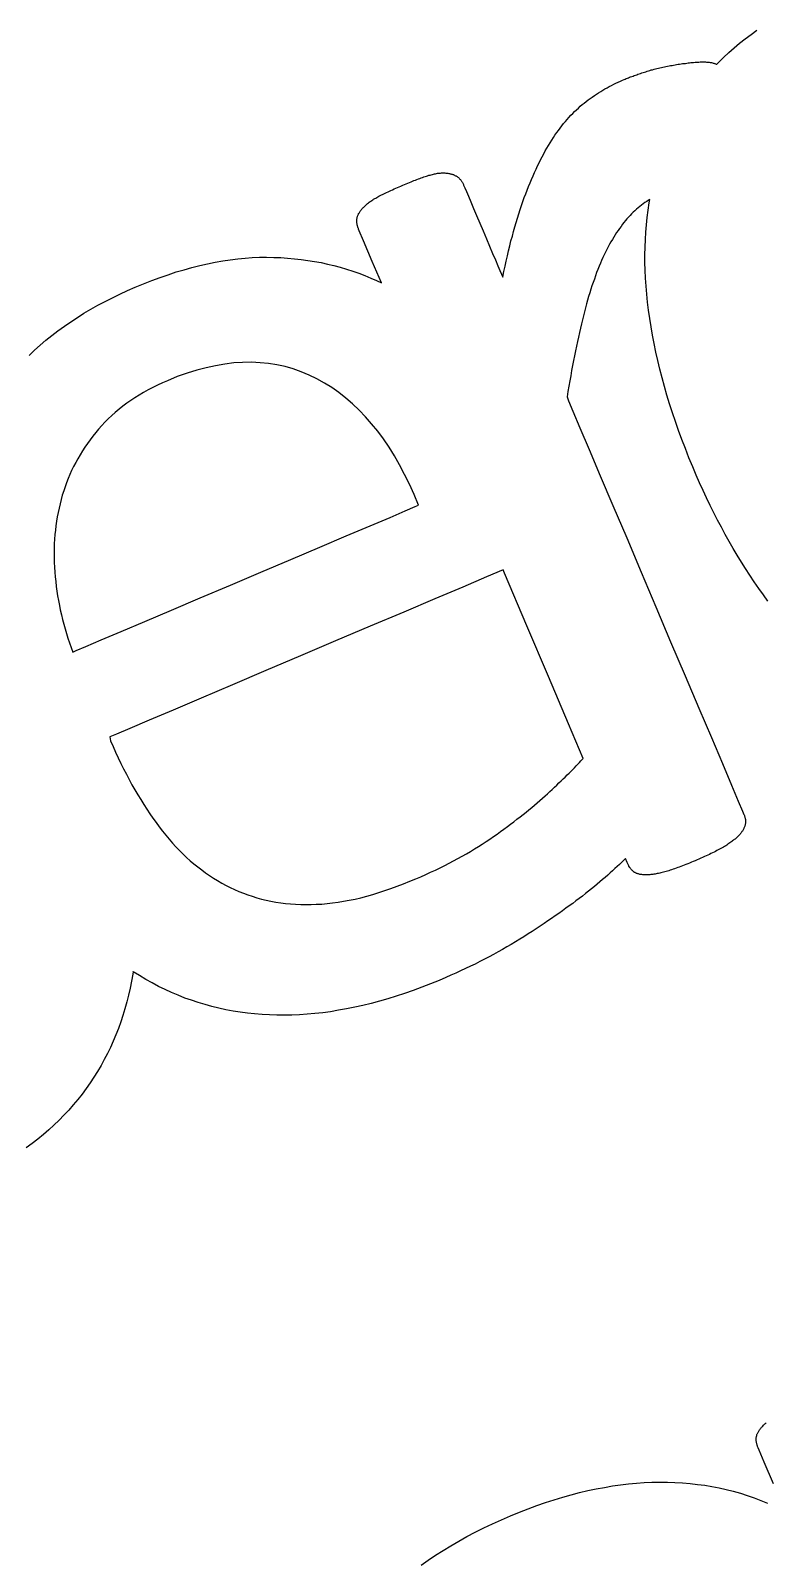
# Model space of a CAD drawing. Header units: millimetres. Extents: x 47 to 159, y 49 to 299.
# Drawn here: x 71.33 to 76.77, y 155.92 to 167.22 of the extents above; entities that cross this region are included whole.
import ezdxf

# ---------------------------------------------------------------- set-up
doc = ezdxf.new("R2010")
doc.units = ezdxf.units.MM

# ---------------------------------------------------------------- blocks, each defined once
blk = doc.blocks.new('angel 01')
for points in [[(-51.338, 116.018), (-51.298, 116.056), (-51.256, 116.093), (-51.213, 116.13), (-51.169, 116.165), (-51.124, 116.199), (-51.077, 116.233), (-51.03, 116.266), (-50.981, 116.298), (-50.932, 116.329), (-50.881, 116.359), (-50.829, 116.388), (-50.776, 116.417), (-50.722, 116.444), (-50.667, 116.471), (-50.611, 116.497), (-50.553, 116.522), (-50.492, 116.547), (-50.431, 116.571), (-50.37, 116.594), (-50.31, 116.614), (-50.251, 116.634), (-50.192, 116.651), (-50.134, 116.667), (-50.076, 116.682), (-50.019, 116.695), (-49.962, 116.707), (-49.906, 116.717), (-49.851, 116.725), (-49.796, 116.732), (-49.741, 116.737), (-49.688, 116.741), (-49.634, 116.743), (-49.582, 116.743), (-49.53, 116.742), (-49.478, 116.74), (-49.427, 116.737), (-49.376, 116.732), (-49.326, 116.727), (-49.277, 116.72), (-49.228, 116.712), (-49.18, 116.703), (-49.132, 116.693), (-49.085, 116.681), (-49.038, 116.669), (-48.992, 116.655), (-48.946, 116.641), (-48.901, 116.625), (-48.857, 116.608), (-48.813, 116.589), (-48.769, 116.57), (-48.734, 116.553), (-48.801, 116.712), (-48.865, 116.863), (-48.898, 116.939), (-48.902, 116.95), (-48.904, 116.954), (-48.906, 116.959), (-48.907, 116.963), (-48.909, 116.968), (-48.91, 116.972), (-48.911, 116.977), (-48.912, 116.981), (-48.913, 116.985), (-48.914, 116.99), (-48.915, 116.994), (-48.915, 116.998), (-48.916, 117.002), (-48.916, 117.006), (-48.916, 117.011), (-48.916, 117.015), (-48.916, 117.019), (-48.915, 117.023), (-48.915, 117.027), (-48.914, 117.031), (-48.913, 117.035), (-48.912, 117.039), (-48.911, 117.043), (-48.91, 117.047), (-48.908, 117.051), (-48.906, 117.056), (-48.904, 117.06), (-48.902, 117.065), (-48.899, 117.069), (-48.896, 117.074), (-48.893, 117.078), (-48.89, 117.083), (-48.887, 117.087), (-48.883, 117.092), (-48.879, 117.097), (-48.875, 117.102), (-48.871, 117.107), (-48.867, 117.111), (-48.862, 117.116), (-48.857, 117.121), (-48.852, 117.126), (-48.847, 117.13), (-48.842, 117.135), (-48.836, 117.14), (-48.83, 117.144), (-48.824, 117.149), (-48.818, 117.154), (-48.811, 117.158), (-48.805, 117.163), (-48.798, 117.167), (-48.791, 117.171), (-48.783, 117.176), (-48.776, 117.18), (-48.768, 117.184), (-48.76, 117.189), (-48.752, 117.193), (-48.743, 117.198), (-48.734, 117.203), (-48.725, 117.207), (-48.715, 117.212), (-48.706, 117.217), (-48.695, 117.222), (-48.685, 117.227), (-48.674, 117.232), (-48.663, 117.237), (-48.652, 117.242), (-48.64, 117.248), (-48.628, 117.253), (-48.615, 117.258), (-48.603, 117.264), (-48.59, 117.269), (-48.576, 117.275), (-48.564, 117.28), (-48.551, 117.286), (-48.539, 117.291), (-48.527, 117.296), (-48.515, 117.3), (-48.504, 117.305), (-48.493, 117.309), (-48.481, 117.313), (-48.471, 117.318), (-48.46, 117.322), (-48.45, 117.325), (-48.439, 117.329), (-48.429, 117.332), (-48.42, 117.336), (-48.41, 117.339), (-48.401, 117.342), (-48.392, 117.345), (-48.383, 117.348), (-48.374, 117.35), (-48.366, 117.352), (-48.357, 117.355), (-48.349, 117.357), (-48.341, 117.359), (-48.333, 117.36), (-48.326, 117.362), (-48.318, 117.363), (-48.311, 117.364), (-48.304, 117.365), (-48.297, 117.365), (-48.29, 117.366), (-48.283, 117.366), (-48.277, 117.366), (-48.27, 117.366), (-48.264, 117.366), (-48.258, 117.365), (-48.253, 117.365), (-48.247, 117.364), (-48.242, 117.363), (-48.236, 117.362), (-48.231, 117.361), (-48.226, 117.36), (-48.221, 117.359), (-48.216, 117.357), (-48.211, 117.356), (-48.207, 117.355), (-48.202, 117.353), (-48.198, 117.351), (-48.194, 117.349), (-48.19, 117.347), (-48.186, 117.345), (-48.182, 117.343), (-48.178, 117.341), (-48.175, 117.339), (-48.172, 117.337), (-48.168, 117.334), (-48.165, 117.331), (-48.162, 117.329), (-48.159, 117.326), (-48.156, 117.323), (-48.153, 117.32), (-48.15, 117.316), (-48.147, 117.313), (-48.145, 117.309), (-48.142, 117.306), (-48.14, 117.302), (-48.137, 117.298), (-48.135, 117.294), (-48.133, 117.29), (-48.13, 117.286), (-48.128, 117.281), (-48.126, 117.276), (-48.124, 117.271), (-48.117, 117.255), (-48.106, 117.228), (-48.091, 117.193), (-48.073, 117.151), (-48.052, 117.102), (-48.03, 117.05), (-48.006, 116.994), (-47.982, 116.937), (-47.958, 116.88), (-47.934, 116.824), (-47.912, 116.771), (-47.891, 116.723), (-47.873, 116.68), (-47.858, 116.644), (-47.846, 116.617), (-47.839, 116.6), (-47.836, 116.596), (-47.828, 116.637), (-47.82, 116.676), (-47.811, 116.715), (-47.802, 116.753), (-47.794, 116.79), (-47.785, 116.827), (-47.776, 116.863), (-47.766, 116.898), (-47.757, 116.933), (-47.748, 116.967), (-47.738, 117), (-47.728, 117.032), (-47.718, 117.064), (-47.708, 117.095), (-47.698, 117.125), (-47.688, 117.155), (-47.678, 117.183), (-47.667, 117.212), (-47.656, 117.239), (-47.646, 117.266), (-47.635, 117.293), (-47.624, 117.318), (-47.613, 117.344), (-47.602, 117.369), (-47.591, 117.393), (-47.58, 117.417), (-47.569, 117.44), (-47.557, 117.463), (-47.546, 117.485), (-47.534, 117.507), (-47.523, 117.528), (-47.511, 117.549), (-47.499, 117.569), (-47.487, 117.589), (-47.475, 117.608), (-47.463, 117.627), (-47.451, 117.645), (-47.438, 117.663), (-47.426, 117.68), (-47.413, 117.697), (-47.4, 117.714), (-47.387, 117.73), (-47.374, 117.746), (-47.361, 117.761), (-47.348, 117.776), (-47.334, 117.791), (-47.32, 117.805), (-47.306, 117.819), (-47.292, 117.832), (-47.278, 117.845), (-47.264, 117.858), (-47.25, 117.87), (-47.235, 117.882), (-47.22, 117.893), (-47.205, 117.905), (-47.19, 117.916), (-47.175, 117.926), (-47.16, 117.937), (-47.144, 117.947), (-47.129, 117.957), (-47.113, 117.967), (-47.098, 117.976), (-47.082, 117.986), (-47.066, 117.995), (-47.05, 118.003), (-47.033, 118.012), (-47.017, 118.02), (-47.001, 118.028), (-46.984, 118.036), (-46.967, 118.044), (-46.951, 118.051), (-46.94, 118.056), (-46.932, 118.059), (-46.924, 118.062), (-46.916, 118.065), (-46.908, 118.068), (-46.9, 118.072), (-46.892, 118.075), (-46.883, 118.078), (-46.874, 118.081), (-46.866, 118.085), (-46.857, 118.088), (-46.847, 118.091), (-46.838, 118.094), (-46.829, 118.097), (-46.819, 118.101), (-46.81, 118.104), (-46.8, 118.107), (-46.79, 118.11), (-46.78, 118.113), (-46.77, 118.117), (-46.76, 118.12), (-46.749, 118.123), (-46.739, 118.126), (-46.729, 118.128), (-46.718, 118.131), (-46.708, 118.134), (-46.697, 118.137), (-46.686, 118.139), (-46.675, 118.142), (-46.664, 118.145), (-46.653, 118.147), (-46.642, 118.149), (-46.631, 118.152), (-46.62, 118.154), (-46.608, 118.156), (-46.597, 118.158), (-46.585, 118.16), (-46.574, 118.162), (-46.563, 118.164), (-46.552, 118.166), (-46.541, 118.168), (-46.53, 118.17), (-46.519, 118.171), (-46.508, 118.173), (-46.497, 118.174), (-46.487, 118.175), (-46.477, 118.177), (-46.466, 118.178), (-46.456, 118.179), (-46.446, 118.18), (-46.436, 118.181), (-46.426, 118.182), (-46.416, 118.183), (-46.406, 118.183), (-46.397, 118.184), (-46.388, 118.184), (-46.379, 118.185), (-46.37, 118.185), (-46.362, 118.185), (-46.353, 118.185), (-46.346, 118.185), (-46.338, 118.185), (-46.331, 118.184), (-46.324, 118.184), (-46.317, 118.183), (-46.311, 118.183), (-46.304, 118.182), (-46.298, 118.181), (-46.293, 118.18), (-46.287, 118.179), (-46.282, 118.177), (-46.278, 118.176), (-46.273, 118.175), (-46.269, 118.173), (-46.264, 118.171), (-46.26, 118.17), (-46.256, 118.168), (-46.255, 118.168), (-46.242, 118.182), (-46.205, 118.218), (-46.167, 118.254), (-46.127, 118.289), (-46.087, 118.323), (-46.045, 118.356), (-46.002, 118.389), (-45.958, 118.42)], [(-48.441, 107.082), (-48.388, 107.119), (-48.334, 107.156), (-48.278, 107.191), (-48.221, 107.226), (-48.162, 107.261), (-48.102, 107.294), (-48.04, 107.326), (-47.977, 107.358), (-47.912, 107.389), (-47.846, 107.419), (-47.779, 107.448), (-47.713, 107.474), (-47.648, 107.5), (-47.584, 107.523), (-47.52, 107.546), (-47.457, 107.566), (-47.394, 107.585), (-47.331, 107.603), (-47.269, 107.619), (-47.208, 107.634), (-47.147, 107.647), (-47.086, 107.658), (-47.026, 107.668), (-46.967, 107.677), (-46.908, 107.684), (-46.849, 107.689), (-46.791, 107.693), (-46.734, 107.696), (-46.677, 107.697), (-46.62, 107.696), (-46.564, 107.694), (-46.508, 107.691), (-46.453, 107.686), (-46.398, 107.68), (-46.344, 107.673), (-46.291, 107.664), (-46.238, 107.654), (-46.185, 107.642), (-46.133, 107.629), (-46.081, 107.614), (-46.03, 107.598), (-45.98, 107.581), (-45.929, 107.562), (-45.88, 107.542)], [(-45.836, 107.683), (-45.905, 107.844), (-45.942, 107.933), (-45.95, 107.95), (-45.951, 107.955), (-45.953, 107.959), (-45.955, 107.964), (-45.956, 107.968), (-45.957, 107.973), (-45.959, 107.977), (-45.96, 107.981), (-45.961, 107.986), (-45.961, 107.99), (-45.962, 107.994), (-45.963, 107.999), (-45.963, 108.003), (-45.963, 108.007), (-45.963, 108.011), (-45.963, 108.015), (-45.963, 108.019), (-45.963, 108.023), (-45.963, 108.027), (-45.962, 108.031), (-45.961, 108.035), (-45.96, 108.039), (-45.959, 108.043), (-45.958, 108.047), (-45.956, 108.052), (-45.954, 108.056), (-45.952, 108.06), (-45.95, 108.065), (-45.947, 108.069), (-45.945, 108.074), (-45.942, 108.078), (-45.939, 108.083), (-45.935, 108.087), (-45.932, 108.092), (-45.928, 108.097), (-45.924, 108.102), (-45.92, 108.106), (-45.916, 108.111), (-45.911, 108.116), (-45.906, 108.121), (-45.901, 108.126), (-45.896, 108.13), (-45.891, 108.135)], [(-45.877, 114.204), (-45.911, 114.25), (-45.945, 114.297), (-45.978, 114.345), (-46.01, 114.394), (-46.042, 114.443), (-46.073, 114.492), (-46.104, 114.542), (-46.134, 114.593), (-46.163, 114.644), (-46.193, 114.696), (-46.221, 114.749), (-46.249, 114.802), (-46.277, 114.856), (-46.304, 114.91), (-46.33, 114.965), (-46.356, 115.021), (-46.382, 115.077), (-46.407, 115.134), (-46.433, 115.195), (-46.461, 115.262), (-46.487, 115.33), (-46.513, 115.396), (-46.537, 115.463), (-46.561, 115.529), (-46.583, 115.594), (-46.604, 115.66), (-46.624, 115.724), (-46.642, 115.789), (-46.66, 115.853), (-46.676, 115.917), (-46.692, 115.98), (-46.706, 116.043), (-46.719, 116.105), (-46.731, 116.167), (-46.741, 116.229), (-46.751, 116.29), (-46.76, 116.351), (-46.767, 116.411), (-46.773, 116.471), (-46.778, 116.53), (-46.782, 116.589), (-46.784, 116.647), (-46.786, 116.704), (-46.786, 116.761), (-46.785, 116.818), (-46.783, 116.873), (-46.779, 116.929), (-46.775, 116.983), (-46.769, 117.037), (-46.763, 117.091), (-46.755, 117.144), (-46.75, 117.17), (-46.76, 117.164), (-46.773, 117.155), (-46.786, 117.146), (-46.799, 117.137), (-46.812, 117.127), (-46.825, 117.118), (-46.837, 117.107), (-46.849, 117.097), (-46.861, 117.086), (-46.873, 117.075), (-46.885, 117.063), (-46.896, 117.052), (-46.908, 117.039), (-46.919, 117.027), (-46.93, 117.014), (-46.941, 117), (-46.953, 116.986), (-46.963, 116.971), (-46.974, 116.956), (-46.985, 116.941), (-46.996, 116.925), (-47.006, 116.909), (-47.017, 116.892), (-47.027, 116.875), (-47.037, 116.857), (-47.047, 116.839), (-47.057, 116.82), (-47.067, 116.801), (-47.077, 116.781), (-47.087, 116.761), (-47.097, 116.741), (-47.106, 116.72), (-47.115, 116.698), (-47.125, 116.676), (-47.134, 116.653), (-47.143, 116.63), (-47.152, 116.606), (-47.16, 116.582), (-47.169, 116.557), (-47.178, 116.532), (-47.186, 116.506), (-47.194, 116.48), (-47.202, 116.453), (-47.21, 116.426), (-47.218, 116.398), (-47.226, 116.369), (-47.233, 116.34), (-47.241, 116.311), (-47.248, 116.28), (-47.256, 116.25), (-47.263, 116.218), (-47.27, 116.186), (-47.278, 116.153), (-47.285, 116.12), (-47.292, 116.086), (-47.299, 116.051), (-47.307, 116.016), (-47.314, 115.98), (-47.321, 115.944), (-47.328, 115.906), (-47.335, 115.868), (-47.342, 115.83), (-47.348, 115.791), (-47.355, 115.751), (-47.362, 115.711), (-47.352, 115.683), (-47.319, 115.606), (-47.267, 115.483), (-47.198, 115.322), (-47.116, 115.128), (-47.023, 114.909), (-46.921, 114.67), (-46.814, 114.418), (-46.705, 114.16), (-46.596, 113.902), (-46.489, 113.651), (-46.388, 113.413), (-46.295, 113.195), (-46.214, 113.003), (-46.147, 112.844), (-46.096, 112.725), (-46.064, 112.651), (-46.055, 112.628), (-46.053, 112.624), (-46.051, 112.619), (-46.05, 112.614), (-46.048, 112.61), (-46.047, 112.605), (-46.046, 112.601), (-46.045, 112.596), (-46.044, 112.592), (-46.044, 112.587), (-46.044, 112.583), (-46.043, 112.578), (-46.043, 112.574), (-46.043, 112.57), (-46.044, 112.566), (-46.044, 112.561), (-46.045, 112.557), (-46.045, 112.553), (-46.046, 112.549), (-46.048, 112.544), (-46.049, 112.54), (-46.05, 112.536), (-46.052, 112.532), (-46.054, 112.527), (-46.056, 112.523), (-46.058, 112.519), (-46.06, 112.514), (-46.063, 112.51), (-46.066, 112.505), (-46.069, 112.501), (-46.072, 112.497), (-46.075, 112.492), (-46.079, 112.488), (-46.082, 112.483), (-46.086, 112.479), (-46.09, 112.474), (-46.095, 112.47), (-46.099, 112.465), (-46.104, 112.46), (-46.109, 112.456), (-46.114, 112.451), (-46.12, 112.446), (-46.126, 112.442), (-46.132, 112.437), (-46.138, 112.432), (-46.144, 112.427), (-46.151, 112.422), (-46.158, 112.417), (-46.166, 112.412), (-46.173, 112.407), (-46.181, 112.402), (-46.189, 112.397), (-46.197, 112.392), (-46.206, 112.387), (-46.215, 112.382), (-46.224, 112.377), (-46.234, 112.372), (-46.244, 112.366), (-46.254, 112.361), (-46.264, 112.355), (-46.275, 112.35), (-46.286, 112.344), (-46.298, 112.339), (-46.309, 112.333), (-46.321, 112.327), (-46.334, 112.322), (-46.347, 112.316), (-46.36, 112.31), (-46.373, 112.304), (-46.387, 112.298), (-46.401, 112.292), (-46.415, 112.286), (-46.429, 112.28), (-46.443, 112.274), (-46.456, 112.268), (-46.47, 112.263), (-46.483, 112.258), (-46.495, 112.253), (-46.508, 112.248), (-46.52, 112.243), (-46.532, 112.239), (-46.544, 112.235), (-46.556, 112.23), (-46.567, 112.226), (-46.578, 112.223), (-46.589, 112.219), (-46.6, 112.216), (-46.61, 112.212), (-46.62, 112.209), (-46.63, 112.206), (-46.64, 112.204), (-46.65, 112.201), (-46.659, 112.199), (-46.668, 112.196), (-46.677, 112.194), (-46.686, 112.192), (-46.695, 112.191), (-46.703, 112.189), (-46.711, 112.187), (-46.72, 112.186), (-46.727, 112.185), (-46.735, 112.184), (-46.743, 112.183), (-46.75, 112.182), (-46.757, 112.182), (-46.764, 112.181), (-46.771, 112.181), (-46.777, 112.181), (-46.784, 112.181), (-46.79, 112.181), (-46.796, 112.182), (-46.802, 112.182), (-46.808, 112.183), (-46.813, 112.183), (-46.819, 112.184), (-46.824, 112.185), (-46.829, 112.186), (-46.834, 112.188), (-46.839, 112.189), (-46.843, 112.191), (-46.848, 112.192), (-46.852, 112.194), (-46.856, 112.196), (-46.859, 112.198), (-46.863, 112.2), (-46.867, 112.203), (-46.87, 112.205), (-46.873, 112.207), (-46.876, 112.21), (-46.879, 112.213), (-46.882, 112.216), (-46.885, 112.219), (-46.888, 112.222), (-46.891, 112.226), (-46.894, 112.229), (-46.896, 112.233), (-46.899, 112.236), (-46.901, 112.24), (-46.904, 112.244), (-46.906, 112.248), (-46.908, 112.253), (-46.91, 112.257), (-46.912, 112.262), (-46.917, 112.272), (-46.93, 112.303), (-46.944, 112.288), (-46.959, 112.273), (-46.975, 112.258), (-46.991, 112.243), (-47.008, 112.228), (-47.025, 112.212), (-47.042, 112.196), (-47.061, 112.18), (-47.079, 112.163), (-47.099, 112.147), (-47.119, 112.13), (-47.139, 112.113), (-47.16, 112.096), (-47.181, 112.079), (-47.203, 112.061), (-47.225, 112.043), (-47.248, 112.025), (-47.272, 112.007), (-47.296, 111.989), (-47.32, 111.971), (-47.345, 111.953), (-47.37, 111.935), (-47.396, 111.916), (-47.422, 111.897), (-47.449, 111.879), (-47.476, 111.86), (-47.504, 111.841), (-47.532, 111.822), (-47.561, 111.803), (-47.59, 111.784), (-47.619, 111.764), (-47.649, 111.745), (-47.68, 111.725), (-47.711, 111.706), (-47.742, 111.687), (-47.774, 111.668), (-47.806, 111.649), (-47.839, 111.63), (-47.871, 111.612), (-47.905, 111.594), (-47.938, 111.576), (-47.972, 111.558), (-48.007, 111.541), (-48.041, 111.523), (-48.076, 111.506), (-48.112, 111.489), (-48.148, 111.473), (-48.184, 111.456), (-48.221, 111.44), (-48.258, 111.424), (-48.308, 111.402), (-48.372, 111.376), (-48.436, 111.351), (-48.5, 111.328), (-48.563, 111.306), (-48.625, 111.286), (-48.687, 111.266), (-48.749, 111.249), (-48.81, 111.232), (-48.871, 111.217), (-48.931, 111.204), (-48.991, 111.192), (-49.05, 111.181), (-49.109, 111.171), (-49.167, 111.163), (-49.225, 111.157), (-49.282, 111.152), (-49.339, 111.148), (-49.395, 111.146), (-49.451, 111.145), (-49.507, 111.145), (-49.562, 111.147), (-49.616, 111.15), (-49.671, 111.154), (-49.724, 111.16), (-49.778, 111.167), (-49.83, 111.175), (-49.883, 111.185), (-49.935, 111.196), (-49.986, 111.209), (-50.037, 111.223), (-50.088, 111.238), (-50.138, 111.255), (-50.187, 111.272), (-50.236, 111.292), (-50.285, 111.312), (-50.333, 111.334), (-50.381, 111.358), (-50.429, 111.383), (-50.475, 111.409), (-50.522, 111.437), (-50.568, 111.466), (-50.569, 111.467), (-50.572, 111.449), (-50.581, 111.397), (-50.591, 111.345), (-50.603, 111.294), (-50.615, 111.243), (-50.629, 111.193), (-50.644, 111.144), (-50.66, 111.095), (-50.677, 111.047), (-50.696, 111), (-50.715, 110.953), (-50.736, 110.907), (-50.758, 110.862), (-50.782, 110.817), (-50.806, 110.773), (-50.832, 110.729), (-50.858, 110.687), (-50.887, 110.645), (-50.916, 110.603), (-50.946, 110.562), (-50.978, 110.522), (-51.011, 110.483), (-51.045, 110.444), (-51.08, 110.406), (-51.116, 110.369), (-51.154, 110.333), (-51.192, 110.298), (-51.232, 110.263), (-51.273, 110.23), (-51.316, 110.197), (-51.359, 110.165)]]:
    blk.add_lwpolyline(points)
for points in [[(-48.46, 114.912), (-48.492, 114.99), (-48.526, 115.066), (-48.562, 115.139), (-48.599, 115.209), (-48.637, 115.276), (-48.677, 115.34), (-48.719, 115.401), (-48.761, 115.459), (-48.806, 115.513), (-48.851, 115.565), (-48.898, 115.614), (-48.947, 115.66), (-48.997, 115.703), (-49.048, 115.743), (-49.101, 115.78), (-49.155, 115.814), (-49.211, 115.845), (-49.268, 115.873), (-49.326, 115.897), (-49.385, 115.918), (-49.445, 115.935), (-49.506, 115.948), (-49.568, 115.958), (-49.631, 115.964), (-49.695, 115.967), (-49.76, 115.966), (-49.825, 115.962), (-49.892, 115.954), (-49.96, 115.942), (-50.029, 115.927), (-50.099, 115.909), (-50.17, 115.886), (-50.242, 115.861), (-50.314, 115.831), (-50.352, 115.815), (-50.388, 115.798), (-50.423, 115.781), (-50.457, 115.763), (-50.491, 115.744), (-50.524, 115.725), (-50.555, 115.705), (-50.586, 115.685), (-50.616, 115.664), (-50.645, 115.642), (-50.673, 115.62), (-50.701, 115.597), (-50.727, 115.573), (-50.753, 115.549), (-50.777, 115.525), (-50.801, 115.5), (-50.824, 115.474), (-50.845, 115.448), (-50.867, 115.421), (-50.887, 115.394), (-50.907, 115.367), (-50.926, 115.339), (-50.944, 115.312), (-50.961, 115.284), (-50.978, 115.255), (-50.993, 115.226), (-51.009, 115.197), (-51.023, 115.168), (-51.036, 115.138), (-51.049, 115.108), (-51.061, 115.078), (-51.072, 115.048), (-51.082, 115.017), (-51.092, 114.985), (-51.101, 114.954), (-51.109, 114.922), (-51.116, 114.89), (-51.123, 114.858), (-51.129, 114.826), (-51.135, 114.793), (-51.139, 114.76), (-51.143, 114.727), (-51.147, 114.694), (-51.149, 114.66), (-51.151, 114.626), (-51.152, 114.592), (-51.153, 114.558), (-51.153, 114.523), (-51.152, 114.488), (-51.15, 114.453), (-51.148, 114.418), (-51.145, 114.383), (-51.141, 114.348), (-51.137, 114.312), (-51.132, 114.277), (-51.127, 114.242), (-51.121, 114.207), (-51.114, 114.172), (-51.107, 114.138), (-51.099, 114.103), (-51.091, 114.068), (-51.082, 114.033), (-51.072, 113.999), (-51.062, 113.964), (-51.051, 113.93), (-51.039, 113.896), (-51.027, 113.861), (-51.014, 113.827), (-50.989, 113.838), (-50.917, 113.869), (-50.804, 113.917), (-50.657, 113.979), (-50.481, 114.053), (-50.284, 114.137), (-50.072, 114.227), (-49.85, 114.322), (-49.624, 114.417), (-49.402, 114.511), (-49.19, 114.602), (-48.993, 114.685), (-48.817, 114.76), (-48.67, 114.822), (-48.557, 114.87), (-48.485, 114.901)], [(-47.834, 114.434), (-47.956, 114.382), (-48.133, 114.307), (-48.34, 114.219), (-48.569, 114.122), (-48.816, 114.017), (-49.072, 113.909), (-49.331, 113.799), (-49.588, 113.69), (-49.834, 113.585), (-50.065, 113.487), (-50.272, 113.399), (-50.45, 113.324), (-50.592, 113.263), (-50.692, 113.221), (-50.742, 113.2), (-50.736, 113.172), (-50.717, 113.129), (-50.698, 113.087), (-50.679, 113.045), (-50.659, 113.004), (-50.639, 112.964), (-50.618, 112.924), (-50.598, 112.885), (-50.577, 112.847), (-50.556, 112.81), (-50.534, 112.773), (-50.512, 112.737), (-50.49, 112.702), (-50.468, 112.667), (-50.445, 112.633), (-50.423, 112.6), (-50.399, 112.567), (-50.376, 112.535), (-50.352, 112.504), (-50.328, 112.474), (-50.303, 112.445), (-50.278, 112.416), (-50.253, 112.388), (-50.227, 112.361), (-50.2, 112.335), (-50.174, 112.31), (-50.146, 112.286), (-50.119, 112.262), (-50.091, 112.24), (-50.062, 112.218), (-50.033, 112.197), (-50.004, 112.176), (-49.974, 112.157), (-49.944, 112.139), (-49.913, 112.121), (-49.882, 112.104), (-49.851, 112.088), (-49.819, 112.073), (-49.787, 112.059), (-49.754, 112.046), (-49.721, 112.034), (-49.688, 112.023), (-49.654, 112.012), (-49.62, 112.003), (-49.585, 111.995), (-49.55, 111.987), (-49.514, 111.981), (-49.478, 111.975), (-49.442, 111.971), (-49.405, 111.967), (-49.368, 111.965), (-49.33, 111.963), (-49.292, 111.962), (-49.254, 111.962), (-49.215, 111.964), (-49.175, 111.966), (-49.135, 111.969), (-49.095, 111.974), (-49.054, 111.98), (-49.013, 111.986), (-48.971, 111.994), (-48.928, 112.003), (-48.885, 112.013), (-48.842, 112.025), (-48.798, 112.037), (-48.753, 112.05), (-48.708, 112.065), (-48.663, 112.08), (-48.617, 112.097), (-48.57, 112.115), (-48.523, 112.134), (-48.48, 112.152), (-48.442, 112.168), (-48.406, 112.185), (-48.37, 112.201), (-48.335, 112.217), (-48.3, 112.234), (-48.266, 112.251), (-48.233, 112.268), (-48.2, 112.285), (-48.168, 112.302), (-48.136, 112.32), (-48.105, 112.337), (-48.075, 112.355), (-48.045, 112.373), (-48.016, 112.391), (-47.988, 112.409), (-47.96, 112.427), (-47.932, 112.446), (-47.906, 112.465), (-47.879, 112.483), (-47.854, 112.501), (-47.828, 112.52), (-47.803, 112.538), (-47.779, 112.556), (-47.755, 112.574), (-47.732, 112.592), (-47.709, 112.609), (-47.687, 112.627), (-47.665, 112.644), (-47.643, 112.662), (-47.622, 112.679), (-47.602, 112.696), (-47.582, 112.714), (-47.562, 112.731), (-47.543, 112.747), (-47.524, 112.764), (-47.506, 112.781), (-47.489, 112.797), (-47.471, 112.813), (-47.454, 112.829), (-47.438, 112.845), (-47.422, 112.86), (-47.406, 112.875), (-47.391, 112.89), (-47.376, 112.904), (-47.361, 112.919), (-47.347, 112.933), (-47.333, 112.946), (-47.32, 112.96), (-47.307, 112.973), (-47.294, 112.986), (-47.282, 112.999), (-47.27, 113.011), (-47.259, 113.023), (-47.248, 113.035), (-47.243, 113.04), (-47.352, 113.298), (-47.5, 113.647), (-47.659, 114.021), (-47.824, 114.409)]]:
    blk.add_lwpolyline(points, close=True)

msp = doc.modelspace()

# ---------------------------------------------------------------- block references
msp.add_blockref('angel 01', (122.661, 48.801))

doc.saveas('drawing.dxf')
